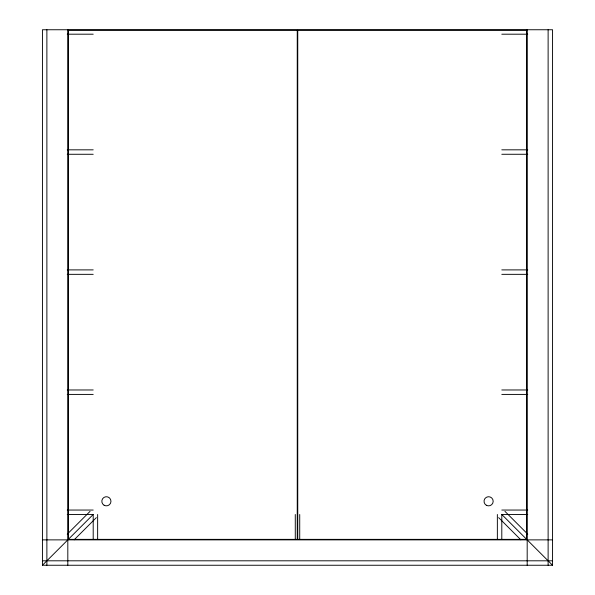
<?xml version="1.0" encoding="UTF-8"?>
<svg xmlns="http://www.w3.org/2000/svg" width="595" height="595" viewBox="0 0 595 595"><rect width="100%" height="100%" fill="white"/><g stroke="black" fill="none" stroke-linecap="round" stroke-linejoin="round"><path stroke-width="0.89" d="M67.228 534.184L90.061 511.35M42.438 565.25L42.438 29.75L552.562 29.75L552.562 565.25L42.438 565.25L93.199 514.489L93.199 539.501M74.159 539.814L96.338 517.635M67.257 34.19L93.199 34.19M501.801 34.19L527.743 34.19M67.257 149.828L93.199 149.828M501.801 149.828L527.743 149.828M67.257 154.269L93.199 154.269M501.801 154.269L527.743 154.269M67.257 269.899L93.199 269.899M501.801 269.899L527.743 269.899M67.257 274.34L93.199 274.34M501.801 274.34L527.743 274.34M67.257 389.978L93.199 389.978M501.801 389.978L527.743 389.978M67.257 394.418L93.199 394.418M501.801 394.418L527.743 394.418M67.257 510.049L93.199 510.049M501.801 510.049L527.743 510.049M67.257 514.489L93.199 514.489M501.801 539.501L501.801 514.489L527.743 514.489M42.438 539.873L552.562 539.873M42.438 560.81L552.562 560.81M504.939 511.35L527.772 534.184M501.801 514.489L552.562 565.25M498.662 517.635L520.841 539.814M548.121 29.75L548.121 565.25M527.185 29.75L527.185 565.25M497.361 514.489L497.361 539.501M299.724 514.489L299.724 539.501M295.276 514.489L295.276 539.501M97.639 514.489L97.639 539.501M67.815 29.75L67.815 565.25M46.879 29.75L46.879 565.25M297.247 30.256L68.328 30.256L68.328 539.36L297.247 539.36L297.247 30.256M526.672 30.256L297.753 30.256L297.753 539.36L526.672 539.36L526.672 30.256M104.11 505.252A4.574 4.574 0 0 0 110.968 501.295A4.574 4.574 0 0 0 104.11 497.331A4.574 4.574 0 0 0 104.11 505.252M486.316 505.252A4.574 4.574 0 0 0 493.181 501.295A4.574 4.574 0 0 0 486.316 497.331A4.574 4.574 0 0 0 486.316 505.252"/></g></svg>
